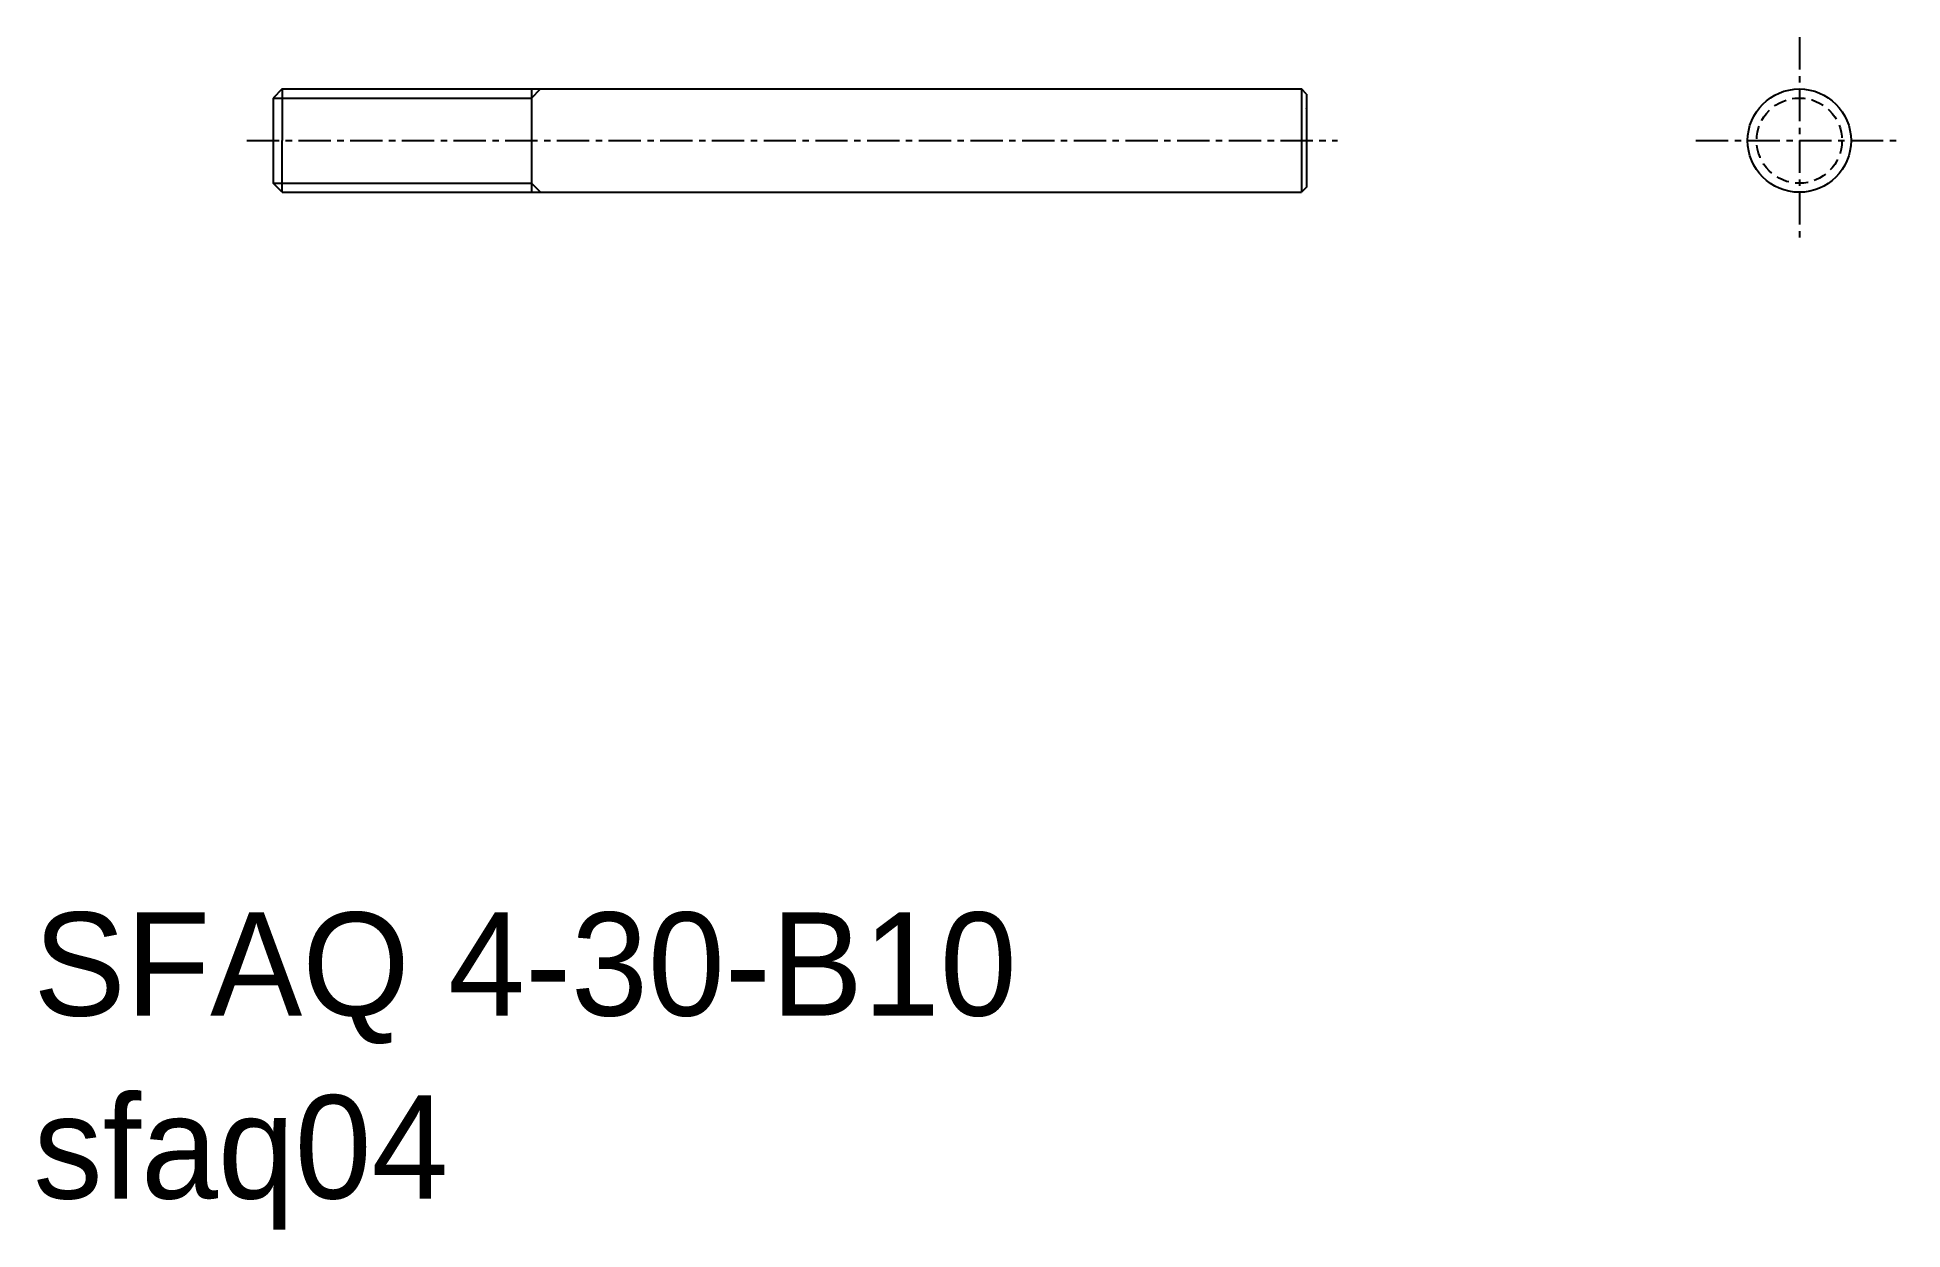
# Model space of a CAD drawing. Extents: x 65.2 to 137.4, y 69.9 to 116.
import ezdxf

# ---------------------------------------------------------------- set-up
doc = ezdxf.new("R2010")
doc.units = 0
doc.linetypes.add('CENTER', pattern=[2, 1.25, -0.25, 0.25, -0.25])
doc.linetypes.add('DASHED', pattern=[0.75, 0.5, -0.25])
doc.layers.get('0').update_dxf_attribs({"linetype": 'CONTINUOUS'})
doc.layers.add('CENTER', color=1, linetype='CENTER')

msp = doc.modelspace()

# ---------------------------------------------------------------- linework, layer by layer
at = {"color": 7, "linetype": 'CONTINUOUS'}
for p, q in [((74.717, 114.037), (74.367, 113.687)), ((74.367, 113.687), (74.367, 110.387)), ((74.717, 114.037), (114.167, 114.037)), ((74.717, 114.037), (74.717, 112.037)), ((84.367, 114.037), (84.367, 110.037)), ((114.167, 114.037), (114.167, 110.037)), ((114.367, 113.837), (114.167, 114.037)), ((114.367, 113.837), (114.367, 110.237)), ((114.367, 113.287), (114.367, 113.288)), ((74.717, 110.037), (74.717, 112.037)), ((74.717, 110.037), (74.367, 110.387)), ((74.717, 110.037), (114.167, 110.037)), ((114.367, 110.237), (114.167, 110.037))]:
    msp.add_line(p, q, dxfattribs=at)
at = {"color": 3, "linetype": 'CONTINUOUS'}
for p, q in [((74.367, 113.687), (84.367, 113.687)), ((84.367, 113.687), (84.717, 114.037)), ((74.367, 110.387), (84.367, 110.387)), ((84.367, 110.387), (84.717, 110.037))]:
    msp.add_line(p, q, dxfattribs=at)
at = {"color": 7, "linetype": 'CONTINUOUS'}
msp.add_circle((133.434, 112.037), 2, dxfattribs=at)
at = {"color": 3, "linetype": 'DASHED'}
msp.add_circle((133.434, 112.037), 1.65, dxfattribs=at)
at = {"layer": 'CENTER', "color": 1, "linetype": 'CENTER'}
for p, q in [((133.434, 116.037), (133.434, 108.037)), ((73.354, 112.037), (115.557, 112.037)), ((129.434, 112.037), (137.434, 112.037))]:
    msp.add_line(p, q, dxfattribs=at)

# ---------------------------------------------------------------- texts
at = {"color": 7, "linetype": 'CONTINUOUS'}
for s, p in [('SFAQ 4-30-B10', (65.095, 78.161)), ('sfaq04', (65.095, 71.083))]:
    msp.add_text(s, height=4, dxfattribs=at).set_placement(p)

doc.saveas('drawing.dxf')
